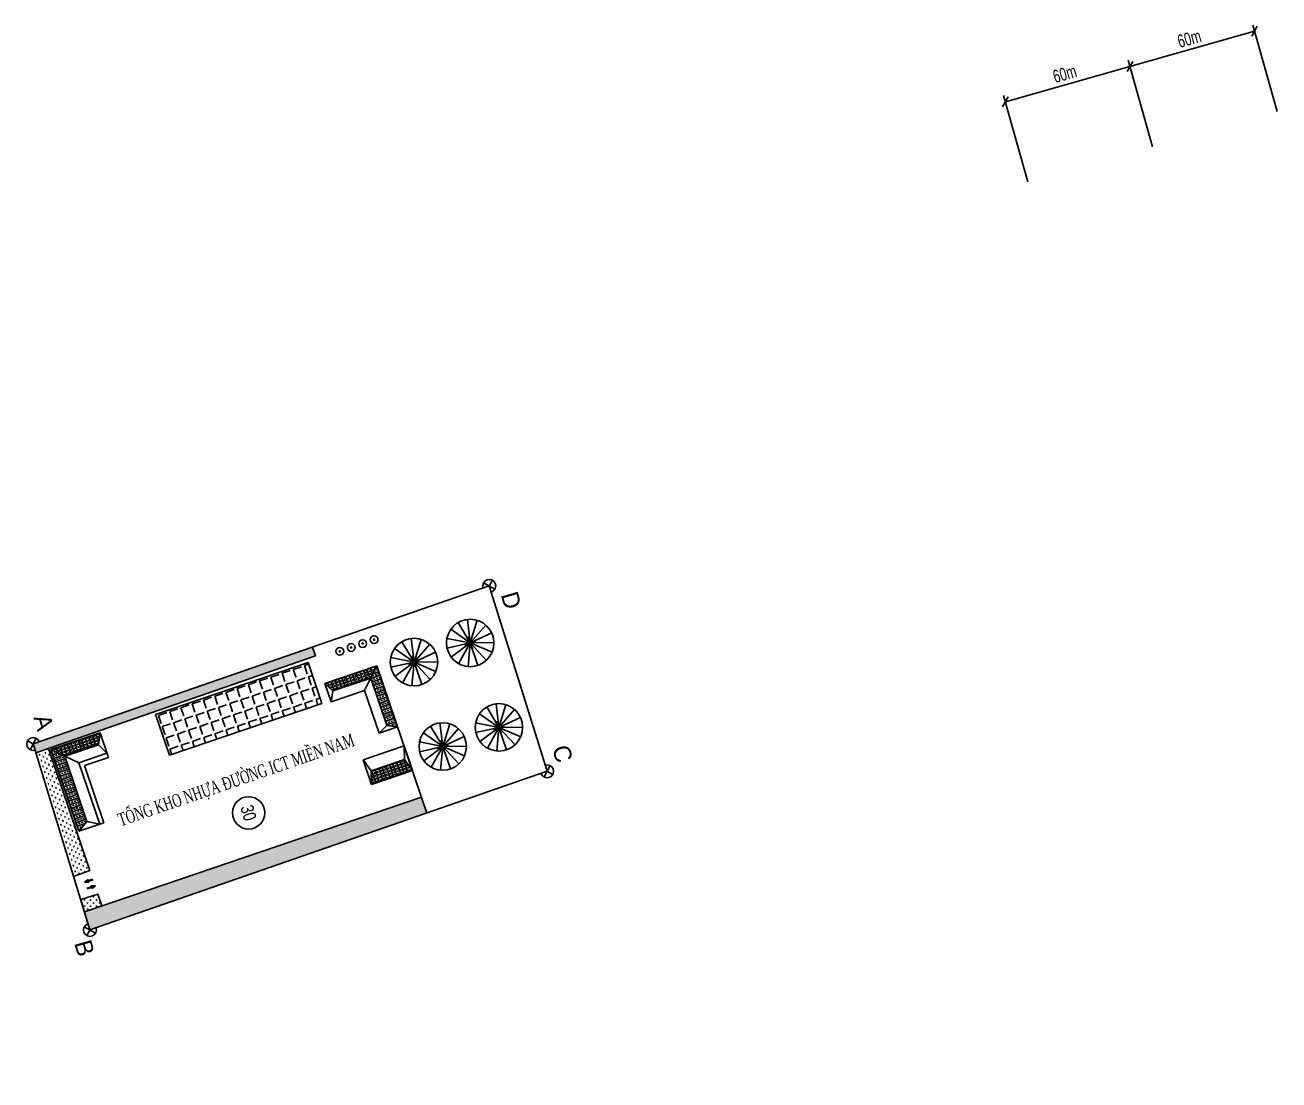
# Model space of a CAD drawing. Header units: metres. Extents: x 610688 to 866651, y 1173410 to 2290580.
# Drawn here: x 610688 to 611270, y 1173735 to 1174223 of the extents above; entities that cross this region are included whole.
import ezdxf
from ezdxf.enums import TextEntityAlignment as Align

# ---------------------------------------------------------------- set-up
doc = ezdxf.new("R2010")
doc.units = ezdxf.units.M
doc.header["$LTSCALE"] = 20
doc.header["$MEASUREMENT"] = 0
doc.set_wipeout_variables(frame=1)
for name, color, linetype in [('A-Door', 150, 'Continuous'), ('AROW', 1, 'Continuous'), ('DIM', 2, 'Continuous'), ('GHICHU', 7, 'Continuous'), ('HATCH', 8, 'Continuous'), ('ISO', 3, 'Continuous'), ('Ten diem', 1, 'Continuous'), ('Tram can', 5, 'Continuous'), ('WIPEOUT', 250, 'Continuous')]:
    doc.layers.add(name, color=color, linetype=linetype)
doc.layers.add('mv', color=185, linetype='Continuous', plot=False)
doc.styles.add('1', font='vntimeh.shx', dxfattribs={"width": 0.75})
doc.styles.add('Romans', font='vn_vni.shx', dxfattribs={"width": 0.7})
doc.styles.add('Ten diem', font='VHAVAN.TTF')
doc.dimstyles.new('D4000', dxfattribs={"dimscale": 3, "dimtxt": 2, "dimasz": 1.25, "dimexe": 1, "dimexo": 1, "dimgap": 0.65, "dimtad": 1, "dimdec": 1, "dimzin": 12, "dimdsep": 46, "dimtxsty": 'Romans', "dimblk": 'OBLIQUE', "dimcen": 0.09, "dimclrt": 4, "dimazin": 0, "dimtfac": 1, "dimtdec": 1, "dimtmove": 2, "dimatfit": 3, "dimldrblk": 'OBLIQUE', "dimfxl": 1, "dimtfill": 1, "dimtolj": 1, "dimtzin": 12, "dimarcsym": 0})
pattern_1 = [(90, (863595.3764812944, 2290599.169157278), (-1.414213561999999, 1.414213562000001), [0.375, -2.453427126]), (44.99999999999995, (863595.3764812944, 2290599.169157278), (-1.414213562373094, 1.414213562373097), [0.375, -1.625]), (134.9999999999999, (863595.3764812944, 2290599.169157278), (-1.414213562373097, -1.414213562373094), [0.375, -1.625])]
pattern_2 = [(91.79484639824362, (-15.26241434272379, -15.16992476559244), (-1.749141417863054, -0.0548114980276006), []), (91.79484639824362, (-14.41524938505609, -14.2679483089596), (-1.749141417863054, -0.0548114980276006), [0.8749999999999998, -0.4374999999999999])]

# ---------------------------------------------------------------- blocks, each defined once
blk = doc.blocks.new('YQ1111141253')
at = {"layer": 'Ten diem', "color": 3}
for p, q in [((-0.5380894554936079, -0.5224554883121185), (0.5380894564214483, 0.5224554885415682)), ((-0.5224554880520792, 0.5380894562151355), (0.5224554889338234, -0.5380894555715462))]:
    blk.add_line(p, q, dxfattribs=at)
at = {"layer": 'Ten diem', "color": 3, "lineweight": 25}
blk.add_circle((3.492459654808044e-10, 2.328306436538696e-10), 0.75, dxfattribs=at)
at = {"layer": 'Ten diem', "color": 3, "style": 'Ten diem'}
blk.add_attdef('CH01', (3.182041876134463, -0.760990276816301), '', height=2.000000000000001, rotation=359.1554384565925, dxfattribs=at)
blk = doc.blocks.new('_Oblique')
at = {"color": 0, "linetype": 'ByBlock', "lineweight": -2}
blk.add_line((-0.5, -0.5), (0.5, 0.5), dxfattribs=at)
blk = doc.blocks.new('*D8')
at = {"layer": 'Defpoints', "color": 0, "transparency": 16777216}
for p in [(611200.60131993, 1174204.030263143), (611269.6497689465, 1174180.294779122), (611211.9076541589, 1174163.989928967)]:
    blk.add_point(p, dxfattribs=at)
at = {"layer": 'DIM', "color": 0, "lineweight": -2, "transparency": 16777216}
for p, q in [((611258.3434347179, 1174220.335113298), (611200.6013199302, 1174204.030263143)), ((611268.8345264343, 1174183.181884878), (611257.5281922055, 1174223.222219053)), ((611211.0924116466, 1174166.877034723), (611199.7860774178, 1174206.917368899))]:
    blk.add_line(p, q, dxfattribs=at)
at = {"layer": 'DIM', "color": 0, "lineweight": -2, "transparency": 16777216, "xscale": 3.75, "yscale": 3.75, "zscale": 3.75}
for p, rotation in [((611258.3434347179, 1174220.335113298), 15.76828002473758), ((611200.6013199302, 1174204.030263143), 195.7682800247375)]:
    blk.add_blockref('_Oblique', p, dxfattribs=dict(at, rotation=rotation))
at = {"layer": 'DIM', "color": 4, "transparency": 16777216, "insert": (611228.1272271785, 1174216.946412717), "char_height": 6, "attachment_point": 5, "rotation": 15.76828002473754, "style": 'Romans', "bg_fill": 3, "box_fill_scale": 1.25, "bg_fill_color": 256, "bg_fill_true_color": 13158600, "bg_fill_transparency": 0}
blk.add_mtext('\\A1;60m', dxfattribs=at)
blk = doc.blocks.new('*D9')
at = {"layer": 'Defpoints', "color": 0, "transparency": 16777216}
for p in [(611142.8532274954, 1174187.723725048), (611211.9076541585, 1174163.989928967), (611154.1595617215, 1174147.683390882)]:
    blk.add_point(p, dxfattribs=at)
at = {"layer": 'DIM', "color": 0, "lineweight": -2, "transparency": 16777216}
for p, q in [((611200.6013199326, 1174204.030263133), (611142.8532274954, 1174187.723725048)), ((611211.0924116463, 1174166.877034723), (611199.7860774202, 1174206.917368889)), ((611153.3443192091, 1174150.570496638), (611142.0379849831, 1174190.610830804))]:
    blk.add_line(p, q, dxfattribs=at)
at = {"layer": 'DIM', "color": 0, "lineweight": -2, "transparency": 16777216, "xscale": 3.75, "yscale": 3.75, "zscale": 3.75}
for p, rotation in [((611200.6013199326, 1174204.030263133), 15.76828002464821), ((611142.8532274954, 1174187.723725048), 195.7682800246482)]:
    blk.add_blockref('_Oblique', p, dxfattribs=dict(at, rotation=rotation))
at = {"layer": 'DIM', "color": 4, "transparency": 16777216, "insert": (611170.3821235684, 1174200.640718588), "char_height": 6, "attachment_point": 5, "rotation": 15.76828002464818, "style": 'Romans', "bg_fill": 3, "box_fill_scale": 1.25, "bg_fill_color": 256, "bg_fill_true_color": 13158600, "bg_fill_transparency": 0}
blk.add_mtext('\\A1;60m', dxfattribs=at)
blk = doc.blocks.new('*U10')
at = {"ltscale": 2}
blk.add_line((-5.500000000349246, 0), (5.500000000349246, 0), dxfattribs=at)
blk = doc.blocks.new('*U11')
at = {"layer": 'A-Door', "color": 0, "linetype": 'ByBlock', "lineweight": -2, "transparency": 16777216}
for p, rotation in [((866367.2936386274, 2290492.657628794), 95.99999999999989), ((866369.5681386446, 2290492.41856921), 71.99999999999994), ((866363.418951706, 2290490.420577257), 143.9999999999999), ((866365.1185451752, 2290491.95089809), 119.9999999999999), ((866371.5487635107, 2290491.27505491), 47.99999999999997), ((866372.8930451928, 2290489.424809907), 23.99999999999997), ((866362.488733371, 2290488.331272669), 167.9999999999999), ((866362.488733371, 2290486.04424407), 191.9999999999999), ((866363.418951706, 2290483.954939481), 215.9999999999998), ((866365.1185451753, 2290482.424618648), 239.9999999999998), ((866367.2936386274, 2290481.717887945), 263.9999999999998), ((866369.5681386446, 2290481.956947529), 287.9999999999997), ((866371.5487635107, 2290483.100461829), 311.9999999999997), ((866372.8930451928, 2290484.950706832), 335.9999999999996)]:
    blk.add_blockref('*U10', p, dxfattribs=dict(at, rotation=rotation))
blk.add_blockref('*U10', (866373.3685451758, 2290487.187758369), dxfattribs=at)
blk = doc.blocks.new('*U12')
at = {"ltscale": 2}
blk.add_line((-5.500000000349246, 0), (5.500000000349246, 0), dxfattribs=at)
blk = doc.blocks.new('*U13')
at = {"layer": 'A-Door', "color": 0, "linetype": 'ByBlock', "lineweight": -2, "transparency": 16777216}
for p, rotation in [((866367.2936386274, 2290492.657628794), 95.99999999999989), ((866369.5681386446, 2290492.41856921), 71.99999999999994), ((866363.418951706, 2290490.420577257), 143.9999999999999), ((866365.1185451752, 2290491.95089809), 119.9999999999999), ((866371.5487635107, 2290491.27505491), 47.99999999999997), ((866372.8930451928, 2290489.424809907), 23.99999999999997), ((866362.488733371, 2290488.331272669), 167.9999999999999), ((866362.488733371, 2290486.04424407), 191.9999999999999), ((866363.418951706, 2290483.954939481), 215.9999999999998), ((866365.1185451753, 2290482.424618648), 239.9999999999998), ((866367.2936386274, 2290481.717887945), 263.9999999999998), ((866369.5681386446, 2290481.956947529), 287.9999999999997), ((866371.5487635107, 2290483.100461829), 311.9999999999997), ((866372.8930451928, 2290484.950706832), 335.9999999999996)]:
    blk.add_blockref('*U12', p, dxfattribs=dict(at, rotation=rotation))
blk.add_blockref('*U12', (866373.3685451758, 2290487.187758369), dxfattribs=at)
blk = doc.blocks.new('*U14')
at = {"ltscale": 2}
blk.add_line((-5.500000000349246, 0), (5.500000000349246, 0), dxfattribs=at)
blk = doc.blocks.new('*U15')
at = {"layer": 'A-Door', "color": 0, "linetype": 'ByBlock', "lineweight": -2, "transparency": 16777216}
for p, rotation in [((866367.2936386274, 2290492.657628794), 95.99999999999989), ((866369.5681386446, 2290492.41856921), 71.99999999999994), ((866363.418951706, 2290490.420577257), 143.9999999999999), ((866365.1185451752, 2290491.95089809), 119.9999999999999), ((866371.5487635107, 2290491.27505491), 47.99999999999997), ((866372.8930451928, 2290489.424809907), 23.99999999999997), ((866362.488733371, 2290488.331272669), 167.9999999999999), ((866362.488733371, 2290486.04424407), 191.9999999999999), ((866363.418951706, 2290483.954939481), 215.9999999999998), ((866365.1185451753, 2290482.424618648), 239.9999999999998), ((866367.2936386274, 2290481.717887945), 263.9999999999998), ((866369.5681386446, 2290481.956947529), 287.9999999999997), ((866371.5487635107, 2290483.100461829), 311.9999999999997), ((866372.8930451928, 2290484.950706832), 335.9999999999996)]:
    blk.add_blockref('*U14', p, dxfattribs=dict(at, rotation=rotation))
blk.add_blockref('*U14', (866373.3685451758, 2290487.187758369), dxfattribs=at)
blk = doc.blocks.new('*U16')
at = {"ltscale": 2}
blk.add_line((-5.500000000349246, 0), (5.500000000349246, 0), dxfattribs=at)
blk = doc.blocks.new('*U17')
at = {"layer": 'A-Door', "color": 0, "linetype": 'ByBlock', "lineweight": -2, "transparency": 16777216}
for p, rotation in [((866367.2936386274, 2290492.657628794), 95.99999999999989), ((866369.5681386446, 2290492.41856921), 71.99999999999994), ((866363.418951706, 2290490.420577257), 143.9999999999999), ((866365.1185451752, 2290491.95089809), 119.9999999999999), ((866371.5487635107, 2290491.27505491), 47.99999999999997), ((866372.8930451928, 2290489.424809907), 23.99999999999997), ((866362.488733371, 2290488.331272669), 167.9999999999999), ((866362.488733371, 2290486.04424407), 191.9999999999999), ((866363.418951706, 2290483.954939481), 215.9999999999998), ((866365.1185451753, 2290482.424618648), 239.9999999999998), ((866367.2936386274, 2290481.717887945), 263.9999999999998), ((866369.5681386446, 2290481.956947529), 287.9999999999997), ((866371.5487635107, 2290483.100461829), 311.9999999999997), ((866372.8930451928, 2290484.950706832), 335.9999999999996)]:
    blk.add_blockref('*U16', p, dxfattribs=dict(at, rotation=rotation))
blk.add_blockref('*U16', (866373.3685451758, 2290487.187758369), dxfattribs=at)
blk = doc.blocks.new('AROW')
at = {"layer": 'AROW'}
for p, q in [((966915.3644876839, 798659.0461590309), (966914.1255559884, 798655.1604645569)), ((966914.1255559884, 798655.1604645569), (966915.3644876839, 798655.1604645569)), ((966915.0444876838, 798650.7834768356), (966915.0444876839, 798655.160464557)), ((966915.3644876839, 798659.0461590309), (966916.6034193793, 798655.1604645569)), ((966916.6034193793, 798655.1604645569), (966915.3644876839, 798655.1604645569)), ((966915.6844876839, 798650.7834768356), (966915.6844876838, 798655.1604645569))]:
    blk.add_line(p, q, dxfattribs=at)
for points in [[(966915.3644876839, 798659.0461590309), (966916.6034193794, 798655.1604645569), (966914.1255559884, 798655.1604645569)], [(966915.6844876839, 798650.7834768356), (966915.0444876839, 798650.7834768355), (966915.6844876838, 798655.1604645569), (966915.044487684, 798655.1604645569)]]:
    blk.add_solid(points, dxfattribs=at)
blk = doc.blocks.new('YQ1118103896')
blk.add_wipeout([(49.09154610696718, -112.0469568787375), (-40.995158619713024, -112.03406630503002), (-49.24694762623403, 111.53851069672976), (40.75196924048945, 112.10839472035889)]).dxf.layer = 'WIPEOUT'
at = {"layer": 'DIM', "ltscale": 100}
h = blk.add_hatch(dxfattribs=at)
h.set_pattern_fill('ANSI33', color=14, scale=6.999999999999999, angle=136.7948463982436, style=0)
h.set_pattern_definition([(181.7948463982435, (-12.10679805546533, -15.0710396473296), (0.05481149802760055, -1.749141417863053), []), (181.7948463982435, (-13.00877451174892, -14.22387468884699), (0.05481149802760055, -1.749141417863053), [0.8749999999999999, -0.4374999999999999])])
h.paths.add_polyline_path([(22.13543665187899, 52.4892203817144), (16.19567595084663, 50.47288166312501), (16.70750189328101, 34.13952119532041), (22.76185377209913, 32.49903274863027)])
h = blk.add_hatch(dxfattribs=at)
h.set_pattern_fill('ANSI33', color=14, scale=6.999999999999999, angle=46.79484639824364, style=0)
h.set_pattern_definition(pattern_2)
h.paths.add_polyline_path([(-29.13294327177573, 50.88266262970865), (-24.49420720140915, 46.52581426408142), (-1.294070979929529, 47.25281907210592), (0.8523381781997159, 51.82228830968961)])
h = blk.add_hatch(dxfattribs=at)
h.set_pattern_fill('ANSI33', color=14, scale=6.999999999999999, angle=136.7948463982436, style=0)
h.set_pattern_definition([(181.7948463982435, (-794180.0469313035, -2316401.893736176), (0.05481149802760055, -1.749141417863053), []), (181.7948463982435, (-794180.9489077592, -2316401.046571217), (0.05481149802760055, -1.749141417863053), [0.8749999999999999, -0.4374999999999999])])
h.paths.add_polyline_path([(-24.49420720140915, 46.52581426408142), (-29.13294327107724, 50.88266262970865), (-28.33739352808334, 25.49512433563359), (-23.91164145001676, 27.93500903504901)])
h = blk.add_hatch(dxfattribs=at)
h.set_pattern_fill('ANSI33', color=14, scale=6.999999999999999, angle=136.7948463982436, style=0)
h.set_pattern_definition([(181.7948463982435, (-15.26241434272379, -15.16992476559244), (0.05481149802760055, -1.749141417863053), []), (181.7948463982435, (-16.16439079924021, -14.32275980710983), (0.05481149802760055, -1.749141417863053), [0.8749999999999999, -0.4374999999999999])])
h.paths.add_polyline_path([(-36.8740492236102, -80.89623225014657), (-36.12239511532243, -104.8829755457118), (-31.28587179235183, -99.58779573300853), (-31.80250116914976, -83.10114836436696)])
h = blk.add_hatch(dxfattribs=at)
h.set_pattern_fill('ANSI33', color=14, scale=6.999999999999999, angle=46.79484639824364, style=0)
h.set_pattern_definition(pattern_2)
h.paths.add_polyline_path([(0.5747792889596894, -98.73057014704682), (-31.28145248675719, -99.72882435726933), (-31.28587179235183, -99.58779573382344), (-36.12239511532243, -104.8829755457118), (3.858167237485759, -103.6301354425959)])
at = {"layer": 'HATCH', "ltscale": 100}
h = blk.add_hatch(dxfattribs=at)
h.set_pattern_fill('GRASS', color=74, scale=2, angle=73.00474873049598, style=0)
h.set_pattern_definition(pattern_1)
h.paths.add_polyline_path([(42.94580619770568, 53.141338911606), (35.13121446559671, 52.89645906630903), (40.29987988702487, -112.0456988725346), (49.09154610673431, -112.0469568786211)])
h = blk.add_hatch(dxfattribs=at)
h.set_pattern_fill('GRASS', color=74, scale=2, angle=73.00474873049598, style=0)
h.set_pattern_definition(pattern_1)
h.paths.add_polyline_path([(-41.78788761247415, 25.07363655767404), (-46.05070510588121, 24.94005592749454), (-41.43976661306806, -99.98793245991692), (-41.37173045368399, -100.0166646151338), (-40.9949634373188, -112.034056027187), (-36.73568922490813, -111.8097728630528)])
h = blk.add_hatch(dxfattribs=at)
h.set_pattern_fill('ANGLE', color=256, scale=20, angle=1.794846398243643, style=0)
h.set_pattern_definition([(1.794846398243632, (-15.17723904759623, -17.88803397421725), (-0.1722647080867457, 5.497301598998169), [4, -1.5]), (91.79484639824362, (-15.17723904759623, -17.88803397421725), (-5.497301598998169, -0.1722647080867454), [4, -1.5])])
h.paths.add_polyline_path([(-19.86949932936113, 21.46783368615434), (-39.85968696221244, 20.84141656570137), (-37.52161856950261, -53.77088943566196), (-17.53143093723338, -53.14447231520899)])
h = blk.add_hatch(dxfattribs=at)
h.set_pattern_fill('GRASS', color=74, scale=2, angle=73.00474873049598, style=0)
h.set_pattern_definition(pattern_1)
h.paths.add_polyline_path([(22.73503728338983, -104.0340529021341), (-36.95486388076097, -105.8714917814359), (-36.7273882906884, -112.034676983254), (23.15867410448845, -112.0432461244054)])
h = blk.add_hatch(dxfattribs=at)
h.set_pattern_fill('GRASS', color=74, scale=2, angle=73.00474873049598, style=0)
h.set_pattern_definition([(163.004748730496, (-993049.156707297, 570698.7665558076), (-1.765817358658187, -0.9390894812268311), [0.375, -2.453427126]), (118.004748730496, (-993049.156707297, 570698.7665558076), (-1.765817359124042, -0.9390894814745798), [0.375, -1.625]), (208.004748730496, (-993049.156707297, 570698.7665558076), (0.9390894814745798, -1.765817359124042), [0.375, -1.625])])
h.paths.add_polyline_path([(40.29987988690846, -112.0456988735823), (34.38223635067698, -112.0361239898484), (34.22551515127998, -103.7252512201667), (40.03184034873266, -103.4920363007113)])
at = {"ltscale": 2}
for p, q in [((14.83593139913864, 93.8649727103766), (14.66709373414051, 99.25291070551611)), ((-29.60209302825388, 95.3945615729317), (-23.5039221602492, 95.58565525885206)), ((-26.46505915164016, 92.6835026940098), (-26.63389681640547, 98.0714406890329)), ((11.69889752264135, 96.57603158941492), (17.79706839087885, 96.76712527545169)), ((-25.60006018995773, 65.07970487885177), (-25.76889785507228, 70.46764287364203)), ((-28.73709406703711, 67.79076375789009), (-22.63892319914885, 67.9818574434612)), ((-41.53631324332673, 53.20250313263386), (-40.48757750238292, 53.23536655749194)), ((-41.02837708522566, 53.74330271570943), (-40.99551366060041, 52.69456697464921)), ((-29.13294327084441, 50.88266262924299), (42.94580619758926, 53.14133891137317)), ((10.14132407202851, 52.11337010958232), (22.13543665187899, 52.4892203817144)), ((16.19567595084663, 50.47288166312501), (22.13543665187899, 52.4892203817144)), ((22.13543665187899, 52.4892203817144), (22.76185377233196, 32.49903274909593)), ((35.13121446536388, 52.8964590660762), (40.29987988690846, -112.0456988727674)), ((-41.36091644968837, 47.60525059560314), (-40.31218070886098, 47.63811402022839)), ((-40.85298029182013, 48.14605017821305), (-40.82011686719488, 47.09731443738565)), ((-28.33739352808334, 25.49512433563359), (-29.13294327084441, 50.88266262924299)), ((-29.13294327084441, 50.88266262924299), (-19.8554711319739, 42.16896589868702)), ((-1.294070979929529, 47.25281907210592), (-24.49420720164198, 46.52581426408142)), ((-24.49420720164198, 46.52581426408142), (-23.91164145024959, 27.93500903528184)), ((0.8523381779668853, 51.82228830968961), (-1.294070979929529, 47.25281907210592)), ((-1.294070979929529, 47.25281907210592), (1.13422588200774, 42.82670387532562)), ((0.8523381779668853, 51.82228830968961), (1.13422588200774, 42.82670387532562)), ((10.14132407202851, 52.11337010958232), (10.7677411925979, 32.12318247673102)), ((10.14132407202851, 52.11337010958232), (16.19567595084663, 50.47288166312501)), ((16.19567595084663, 50.47288166312501), (16.70750189351384, 34.13952119578607)), ((-41.18551965605002, 42.00799805810675), (-40.13678391510621, 42.04086148296483)), ((-40.67758349771611, 42.54879764094949), (-40.64472007344011, 41.50006190012209)), ((-19.8554711319739, 42.16896589868702), (1.134225882124156, 42.82670387462713)), ((-19.3418090933701, 25.77701203990728), (-19.8554711319739, 42.16896589868702)), ((-41.01012286229525, 36.41074552107602), (-39.96138712158427, 36.44360894570127)), ((-40.50218670431059, 36.95154510368593), (-40.46932327968534, 35.90280936285853)), ((10.7677411925979, 32.12318247673102), (16.70750189328101, 34.13952119532041)), ((10.7677411925979, 32.12318247673102), (22.76185377233196, 32.49903274909593)), ((16.70750189328101, 34.13952119532041), (22.76185377233196, 32.49903274909593)), ((-46.05070510553196, 24.94005592749454), (-41.78788761259057, 25.07363655802328)), ((-41.78788761259057, 25.07363655802328), (-36.7273882899899, -112.0346769834869)), ((-23.91164145036601, 27.93500903481618), (-28.33739352808334, 25.49512433563359)), ((-28.33739352808334, 25.49512433563359), (-19.3418090933701, 25.77701203990728)), ((-19.3418090933701, 25.77701203990728), (-23.91164145036601, 27.93500903481618)), ((-39.85968696244527, 20.84141656581778), (-19.86949932947755, 21.46783368592151)), ((-37.52161856973544, -53.77088943566196), (-39.85968696244527, 20.84141656581778)), ((-19.86949932947755, 21.46783368592151), (-17.53143093723338, -53.14447231544182)), ((-17.53143093723338, -53.14447231544182), (-37.52161856973544, -53.77088943566196)), ((-36.87404922372662, -80.8962322496809), (-24.87993664387614, -80.52038197754882)), ((-36.87404922372662, -80.8962322496809), (-36.12239511532243, -104.8829755457118)), ((-36.87404922372662, -80.8962322496809), (-31.80250116914976, -83.10114836436696)), ((-31.80250116914976, -83.10114836436696), (-26.87895540718455, -80.58302368968725)), ((-26.87895540718455, -80.58302368968725), (-26.44934846961405, -94.29261592123657)), ((-24.87993664387614, -80.52038197754882), (-24.51297141856048, -92.23095544578973)), ((-31.80250116914976, -83.10114836436696), (-31.28145248675719, -99.72882435726933)), ((-24.51297141856048, -92.23095544578973), (3.473478354746476, -91.35396561480593)), ((3.858167237485759, -103.6301354425959), (3.473478354746476, -91.35396561480593)), ((-26.44934846961405, -94.29261592123657), (-36.12239511532243, -104.8829755457118)), ((0.5747792886104435, -98.73057014727965), (-31.28145248675719, -99.72882435726933)), ((-26.44934846961405, -94.29261592123657), (3.536120066884905, -93.35298437823076)), ((0.5747792889596894, -98.73057014704682), (3.536120066884905, -93.35298437823076)), ((3.858167237485759, -103.6301354425959), (0.5747792889596894, -98.73057014704682)), ((-36.95486388029531, -105.8714917816687), (22.73503728304058, -104.0340529022506)), ((3.858167237485759, -103.6301354425959), (-36.12239511532243, -104.8829755457118)), ((22.73503728304058, -104.0340529022506), (23.15867410472129, -112.0432461246382))]:
    blk.add_line(p, q, dxfattribs=at)
at = {"color": 8, "ltscale": 2}
for p, q in [((15.6974007502431, 66.37381161935627), (15.52856308536138, 71.76174961403012)), ((12.56036687316373, 69.08487049816176), (18.65853774140123, 69.2759641839657))]:
    blk.add_line(p, q, dxfattribs=at)
at = {"ltscale": 2}
for centre, radius in [((-26.54947798431385, 95.37747169227805), 11), ((14.74798295635264, 96.67157843220048), 11), ((-25.68800863309298, 67.88631060067564), 11), ((15.6094523074571, 69.18041734129656), 11), ((-41.01194537302945, 53.21893484494649), 1.799999999813735), ((-40.83654857950751, 47.62168230779935), 1.799999999813735), ((-40.66115178575274, 42.0244297706522), 1.799999999813735), ((-40.48575499199796, 36.42717723315582), 1.799999999813735)]:
    blk.add_circle(centre, radius, dxfattribs=at)
at = {"layer": 'DIM', "color": 0}
blk.add_lwpolyline([(40.29987988690846, -112.0456988735823), (34.38223635067698, -112.0361239898484), (34.22551515127998, -103.7252512201667), (40.03184034873266, -103.4920363007113)], close=True, dxfattribs=at)
at = {"layer": 'ISO', "color": 6, "lineweight": 25}
blk.add_lwpolyline([(40.75196924048942, 112.1083947203588), (49.09154610696714, -112.046956878854), (-40.99515861982945, -112.0340663050301), (-49.24694762635045, 111.5385106967296)], close=True, dxfattribs=at)
at = {"layer": 'A-Door', "rotation": 1.794846401375993}
for name, p in [('*U17', (-794229.342623148, -2316403.43847732)), ('*U15', (-794188.0451622083, -2316402.14437058)), ('*U11', (-794228.4811537972, -2316430.929638412)), ('*U13', (-794187.1836928566, -2316429.635531672))]:
    blk.add_blockref(name, p, dxfattribs=at)
at = {"layer": 'AROW'}
for p, xscale, yscale, zscale, rotation in [((470740.3551473506, 414167.9534010808), 0.500000000095366, 0.500000000095366, 0.500000000095366, 181.7948463942913), ((-470682.8965655399, -414379.5349441335), 0.5000000000953662, 0.5000000000953662, 0.5000000000953662, 1.794846394291354)]:
    blk.add_blockref('AROW', p, dxfattribs=dict(at, xscale=xscale, yscale=yscale, zscale=zscale, rotation=rotation))
at = {"ltscale": 2, "style": '1', "width": 0.65}
blk.add_text('tæng kho nhùa ®\xadêng ict miÒn nam', height=6, rotation=92.00474872743692, dxfattribs=at).set_placement((7.410691635101102, -84.35436947434209))
blk = doc.blocks.new('YQ0113111108')
blk.add_wipeout([(2.49999999994651, 3.086508826299905e-11), (2.496067037491052, 0.14017611812384523), (2.484280524679616, 0.2799111902891358), (2.464677546242099, 0.4187655582927068), (2.4373197804010696, 0.5563023349216518), (2.4022933048092585, 0.6920887785929892), (2.359708325717429, 0.8256976549187831), (2.309698831224727, 0.95670858094359), (2.252422169702558, 1.0847093478247603), (2.1880585547183937, 1.2092972177939654), (2.11681049801722, 1.3300801913192064), (2.03890217234466, 1.44667824048038), (1.9545787061165845, 1.5587245046776994), (1.8641054121544238, 1.6658664449108747), (1.7677669529128788, 1.767766952997233), (1.66586644482652, 1.8641054122387786), (1.5587245045933438, 1.9545787062009392), (1.4466782403960246, 2.038902172429016), (1.3300801912348512, 2.116810498101576), (1.2092972177096093, 2.1880585548027494), (1.0847093477404053, 2.2524221697869136), (0.9567085808592344, 2.309698831309082), (0.8256976548344279, 2.359708325801784), (0.6920887785086334, 2.4022933048936146), (0.5563023348372959, 2.4373197804854234), (0.41876555820835104, 2.4646775463264543), (0.2799111902047797, 2.484280524763972), (0.14017611803948948, 2.496067037575406), (-5.348994821059041e-11, 2.500000000030865), (-0.1401761181464694, 2.496067037575406), (-0.2799111903117596, 2.484280524763972), (-0.4187655583153309, 2.4646775463264543), (-0.5563023349442761, 2.4373197804854234), (-0.6920887786156136, 2.4022933048936146), (-0.8256976549414076, 2.359708325801784), (-0.9567085809662146, 2.309698831309082), (-1.0847093478473846, 2.2524221697869136), (-1.2092972178165886, 2.1880585548027494), (-1.3300801913418308, 2.116810498101576), (-1.446678240503003, 2.038902172429016), (-1.558724504700323, 1.954578706200941), (-1.665866444933499, 1.8641054122387803), (-1.767766953019858, 1.7677669529972349), (-1.864105412261403, 1.6658664449108773), (-1.9545787062235636, 1.5587245046776994), (-2.0389021724516403, 1.4466782404803809), (-2.1168104981242, 1.3300801913192064), (-2.188058554825374, 1.2092972177939663), (-2.2524221698095372, 1.084709347824762), (-2.309698831331706, 0.9567085809435909), (-2.3597083258244083, 0.825697654918784), (-2.4022933049162387, 0.6920887785929901), (-2.4373197805080493, 0.5563023349216527), (-2.464677546349079, 0.41876555829270856), (-2.484280524786596, 0.2799111902891367), (-2.496067037598031, 0.140176118123847), (-2.50000000005349, 3.086597644141875e-11), (-2.4960670375980323, -0.14017611806211328), (-2.484280524786596, -0.27991119022740296), (-2.4646775463490793, -0.41876555823097483), (-2.4373197805080498, -0.556302334859919), (-2.402293304916239, -0.6920887785312573), (-2.359708325824409, -0.8256976548570512), (-2.309698831331707, -0.9567085808818581), (-2.252422169809538, -1.0847093477630292), (-2.188058554825374, -1.209297217732233), (-2.1168104981242006, -1.330080191257475), (-2.0389021724516403, -1.446678240418648), (-1.954578706223565, -1.558724504615967), (-1.8641054122614047, -1.6658664448491427), (-1.767766953019859, -1.767766952935503), (-1.6658664449335001, -1.8641054121770475), (-1.5587245047003246, -1.9545787061392077), (-1.4466782405030054, -2.0389021723672833), (-1.3300801913418314, -2.116810498039844), (-1.2092972178165886, -2.188058554741018), (-1.0847093478473855, -2.2524221697251816), (-0.9567085809662161, -2.30969883124735), (-0.8256976549414081, -2.359708325740052), (-0.6920887786156131, -2.4022933048318835), (-0.5563023349442766, -2.437319780423693), (-0.4187655583153327, -2.464677546264723), (-0.2799111903117602, -2.48428052470224), (-0.1401761181464689, -2.496067037513675), (-5.349056053398998e-11, -2.499999999969134), (0.1401761180394878, -2.496067037513675), (0.27991119020477906, -2.48428052470224), (0.41876555820835154, -2.4646775462647232), (0.5563023348372954, -2.437319780423693), (0.6920887785086319, -2.4022933048318835), (0.8256976548344269, -2.359708325740052), (0.9567085808592349, -2.30969883124735), (1.0847093477404048, -2.2524221697251816), (1.209297217709608, -2.188058554741019), (1.3300801912348508, -2.116810498039844), (1.4466782403960248, -2.038902172367284), (1.5587245045933433, -1.954578706139209), (1.6658664448265184, -1.8641054121770488), (1.7677669529128783, -1.767766952935503), (1.8641054121544245, -1.6658664448491427), (1.9545787061165838, -1.558724504615968), (2.03890217234466, -1.4466782404186493), (2.11681049801722, -1.3300801912574753), (2.1880585547183937, -1.2092972177322325), (2.2524221697025575, -1.0847093477630292), (2.309698831224726, -0.9567085808818607), (2.359708325717428, -0.825697654857052), (2.402293304809259, -0.6920887785312573), (2.437319780401069, -0.5563023348599208), (2.4646775462420987, -0.4187655582309766), (2.484280524679616, -0.27991119022740385), (2.496067037491052, -0.14017611806211328)]).dxf.layer = 'WIPEOUT'
at = {"layer": 'Tram can'}
blk.add_circle((-5.348965714802034e-11, 3.086597644141875e-11), 2.5, dxfattribs=at)
at = {"layer": 'GHICHU', "ltscale": 100, "style": 'Romans', "width": 0.8}
blk.add_attdef('30', text='', height=2, dxfattribs=at).set_placement((-5.348965714802034e-11, 3.086597644141875e-11), align=Align.MIDDLE_CENTER)

msp = doc.modelspace()

# ---------------------------------------------------------------- hatches: boundary and pattern name
at = {"layer": 'HATCH'}
h = msp.add_hatch(dxfattribs=at)
h.set_pattern_fill('ANSI37', color=256, scale=60, style=0)
h.set_pattern_definition([(331.995251269504, (3054198.662565777, 1014822.327505524), (3.521585555529677, 6.621815096715155), []), (61.99525126950399, (3054198.662565777, 1014822.327505524), (-6.621815096715155, 3.521585555529677), [])])
h.paths.add_polyline_path([(610930.485, 1173877.508), (610718.556335489, 1173804.013705313), (610692.2370000001, 1173890.17), (610903.634, 1173963.41)])

# ---------------------------------------------------------------- dimensions: what is measured, and where the dimension line sits
at = {"layer": 'DIM'}
dim = msp.add_aligned_dim(p1=(611269.6497689468, 1174180.294779122), p2=(611211.907654159, 1174163.989928968), distance=-41.60602786294887, dimstyle='D4000', override={"dimpost": 'm'}, dxfattribs=at)
dim.commit()
dim.dimension.update_dxf_attribs({"geometry": '*D8', "text_midpoint": (611228.1272271784, 1174216.946412717)})

# ---------------------------------------------------------------- next in the draw order: dimensions: what is measured, and where the dimension line sits
dim = msp.add_aligned_dim(p1=(611211.907654159, 1174163.989928968), p2=(611154.1595617216, 1174147.683390883), distance=-41.60602785255466, dimstyle='D4000', override={"dimpost": 'm'}, dxfattribs=at)
dim.commit()
dim.dimension.update_dxf_attribs({"geometry": '*D9', "text_midpoint": (611170.3821235683, 1174200.640718588)})

# ---------------------------------------------------------------- next in the draw order: wipeouts: each hides what was drawn before it
msp.add_wipeout([(610718.5563354891, 1173804.0137053137), (610692.2370000001, 1173890.17), (610903.634, 1173963.4100000001), (610930.485, 1173877.508)]).dxf.layer = 'WIPEOUT'

# ---------------------------------------------------------------- next in the draw order: hatches: boundary and pattern name
at = {"layer": 'mv'}
h = msp.add_hatch(dxfattribs=at)
h.set_pattern_fill('_USER', color=256, scale=2, angle=135, style=0, pattern_type=0)
h.set_pattern_definition([(61.99525126957865, (3054349.358205169, 1014584.667402555), (-1.765817359125265, 0.9390894814722799), [])])
edge = h.paths.add_edge_path()
edge.add_line((610739.7991707957, 1173734.547981405), (611205.4624926758, 1173866.039020728))

# ---------------------------------------------------------------- next in the draw order: linework, layer by layer
at = {"layer": 'ISO', "color": 3, "lineweight": 25}
msp.add_lwpolyline([(610930.485, 1173877.508), (610718.556335489, 1173804.013705313), (610692.2370000001, 1173890.17), (610903.634, 1173963.41)], close=True, dxfattribs=at)

# ---------------------------------------------------------------- next in the draw order: block references
at = {"layer": 'Ten diem'}
ref = msp.add_blockref('YQ1111141253', (610903.6339999988, 1173963.410000002), dxfattribs=dict(at, xscale=3.999999999999985, yscale=3.999999999999985, rotation=286.9952512687783))
ref.add_attrib('CH01', 'd', (610908.9178233742, 1173959.334408703), dxfattribs={"color": 3, "height": 8.000000000000004, "rotation": 286.150689725371, "style": 'Ten diem'})
ref = msp.add_blockref('YQ1111141253', (610692.2369999989, 1173890.170000002), dxfattribs=dict(at, xscale=4.000000000000003, yscale=4.000000000000003, rotation=286.9952512687785))
ref.add_attrib('CH01', 'A', (610692.2786203703, 1173902.469797577), dxfattribs={"color": 3, "height": 8.000000000000004, "rotation": 286.150689725371, "style": 'Ten diem'})
ref = msp.add_blockref('YQ1111141253', (610930.4849999988, 1173877.508000002), dxfattribs=dict(at, xscale=3.999999999999992, yscale=3.999999999999992, rotation=286.9952512687783))
ref.add_attrib('CH01', 'c', (610932.7126271116, 1173888.265215563), dxfattribs={"color": 3, "height": 8.000000000000004, "rotation": 286.150689725371, "style": 'Ten diem'})
ref = msp.add_blockref('YQ1111141253', (610718.5563354879, 1173804.013705316), dxfattribs=dict(at, xscale=3.999999999999999, yscale=3.999999999999999, rotation=286.9952512687785))
ref.add_attrib('CH01', 'b', (610711.2214093116, 1173797.938635864), dxfattribs={"color": 3, "height": 8.000000000000004, "rotation": 286.150689725371, "style": 'Ten diem'})

# ---------------------------------------------------------------- next in the draw order: block references
at = {"rotation": 286.9952512695074}
msp.add_blockref('YQ1118103896', (610811.361000001, 1173883.711852657), dxfattribs=at)

# ---------------------------------------------------------------- next in the draw order: block references
at = {"layer": 'Tram can', "color": 93, "true_color": 0x66f646, "xscale": 2.99999999991521, "yscale": 2.99999999991521, "rotation": 285.762145047955}
msp.add_blockref('YQ0113111108', (610792.087123726, 1173858.264666466), dxfattribs=at).add_auto_attribs({'30': '30'})

doc.saveas('drawing.dxf')
